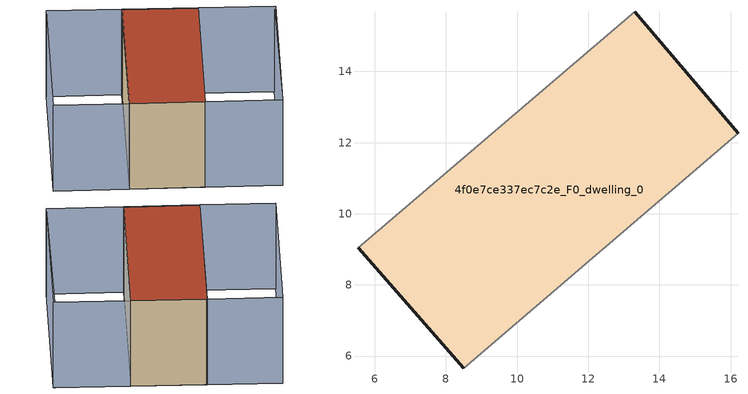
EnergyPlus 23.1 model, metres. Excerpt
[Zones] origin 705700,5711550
4f0e7ce337ec7c2e_F0_dwelling_0
 floor ground (EU_floor_Construction): 16.21,12.26 13.31,15.68 5.54,9.04 8.5,5.65 z0
 wall outside (EU_wall_Construction): 13.31,15.68 16.21,12.26 / 8.5,5.65 5.54,9.04 z0:6
 wall adiabatic (EU_wall_Construction): 5.54,9.04 13.31,15.68 / 16.21,12.26 8.5,5.65 z0:6
 roof outside (EU_roof_Construction): 13.31,15.68 16.21,12.26 8.5,5.65 5.54,9.04 z6
shading: 11.49,2.21 19.12,8.87 / 13.31,15.68 5.54,9.04 / 5.54,9.04 2.63,12.43 / 2.63,12.43 10.4,19.08 / 10.4,19.08 13.31,15.68 / 8.5,5.65 16.21,12.26 / 16.21,12.26 19.17,8.8 / 19.17,8.8 11.47,2.19 / 11.47,2.19 8.5,5.65 z0:6
[Building]
EU S2 Campaign: North Axis=0; Terrain=City; Solar Distribution=FullExterior
[Site:Location]
London: Latitude=51.5; Longitude=-0.5; Time Zone=0; Elevation=25
[SizingPeriod:WeatherFileDays]
AnnualSizingPeriod: Begin Month=1; Begin Day of Month=1; End Month=12; End Day of Month=31; Day of Week for Start Day=Monday; Use Weather File Daylight Saving Period=No; Use Weather File Rain and Snow Indicators=No
[MATERIAL]
EU_InternalMass_Material: Roughness=MediumRough; Thickness=0.1; Conductivity=1; Density=1800; Specific Heat=900; Thermal Absorptance=0.9; Solar Absorptance=0.7; Visible Absorptance=0.7
[MATERIAL:NOMASS] Roughness=MediumRough; Thermal Absorptance=0.9; Solar Absorptance=0.7; Visible Absorptance=0.7
Name | Thermal Resistance
EU_wall_NoMass | 0.724719
EU_roof_NoMass | 2.98947
EU_floor_NoMass | 2.39157
[CONSTRUCTION]
EU_wall_Construction: EU_wall_NoMass
EU_roof_Construction: EU_roof_NoMass
EU_floor_Construction: EU_floor_NoMass
EU_InternalMass_Construction: EU_InternalMass_Material
[ZONE]
4f0e7ce337ec7c2e_F0_dwelling_0: Type=1; Multiplier=1; Ceiling Height=autocalculate; Volume=274.513; Floor Area=autocalculate; Part of Total Floor Area=Yes
[INTERNALMASS]
4f0e7ce337ec7c2e_F0_dwelling_0_EU_InternalMass: Construction=EU_InternalMass_Construction; Zone or ZoneList=4f0e7ce337ec7c2e_F0_dwelling_0; Surface Area=45.7521
[OTHEREQUIPMENT]
EU_Step8_InternalGain_4f0e7ce337ec7c2e_F0_dwelling_0_f000: Fuel Type=Electricity; Zone or ZoneList or Space or SpaceList=4f0e7ce337ec7c2e_F0_dwelling_0; Schedule=EU_Step8_GainSchedule_4f0e7ce337ec7c2e_F0_dwelling_0_f000; Design Level Calculation Method=Watts/Area; Power per Zone Floor Area=1; Fraction Latent=0; Fraction Radiant=0; Fraction Lost=0; Carbon Dioxide Generation Rate=0; EndUse Subcategory=EU_Step8_InternalGains
[ZONEVENTILATION:DESIGNFLOWRATE]
EU_ConstantAir_4f0e7ce337ec7c2e_F0_dwelling_0: Zone or ZoneList or Space or SpaceList=4f0e7ce337ec7c2e_F0_dwelling_0; Schedule=EU_AlwaysOn; Design Flow Rate Calculation Method=AirChanges/Hour; Air Changes per Hour=0.418135; Ventilation Type=Natural; Fan Pressure Rise=0; Fan Total Efficiency=1; Constant Term Coefficient=1; Temperature Term Coefficient=0; Velocity Term Coefficient=0; Velocity Squared Term Coefficient=0; Minimum Indoor Temperature=-100; Maximum Indoor Temperature=100; Delta Temperature=-100; Minimum Outdoor Temperature=-100; Maximum Outdoor Temperature=100; Maximum Wind Speed=40
[HVACTEMPLATE:THERMOSTAT]
EU_HeatOnly_4f0e7ce337ec7c2e_F0_dwelling_0: Constant Heating Setpoint=20; Constant Cooling Setpoint=50
[HVACTEMPLATE:ZONE:IDEALLOADSAIRSYSTEM]
4f0e7ce337ec7c2e_F0_dwelling_0: Template Thermostat=EU_HeatOnly_4f0e7ce337ec7c2e_F0_dwelling_0; System Availability Schedule=EU_AlwaysOn; Maximum Heating Supply Air Temperature=50; Minimum Cooling Supply Air Temperature=13; Maximum Heating Supply Air Humidity Ratio=0.0156; Minimum Cooling Supply Air Humidity Ratio=0.0077; Heating Limit=NoLimit; Cooling Limit=NoLimit; Heating Availability Schedule=EU_AlwaysOn; Cooling Availability Schedule=EU_CoolingOff; Dehumidification Control Type=ConstantSensibleHeatRatio; Cooling Sensible Heat Ratio=0.7; Dehumidification Setpoint=60; Humidification Control Type=None; Humidification Setpoint=30; Outdoor Air Method=None; Outdoor Air Flow Rate per Person=0.00944; Outdoor Air Flow Rate per Zone Floor Area=0; Outdoor Air Flow Rate per Zone=0; Demand Controlled Ventilation Type=None; Outdoor Air Economizer Type=NoEconomizer; Heat Recovery Type=None; Sensible Heat Recovery Effectiveness=0.7; Latent Heat Recovery Effectiveness=0.65
[SIZING:ZONE]
4f0e7ce337ec7c2e_F0_dwelling_0: Zone Cooling Design Supply Air Temperature Input Method=SupplyAirTemperature; Zone Cooling Design Supply Air Temperature=13; Zone Heating Design Supply Air Temperature Input Method=SupplyAirTemperature; Zone Heating Design Supply Air Temperature=50; Zone Cooling Design Supply Air Humidity Ratio=0.008; Zone Heating Design Supply Air Humidity Ratio=0.008; Cooling Design Air Flow Method=DesignDay; Cooling Design Air Flow Rate=0; Cooling Minimum Air Flow per Zone Floor Area=0.000762; Cooling Minimum Air Flow=0; Cooling Minimum Air Flow Fraction=0.2; Heating Design Air Flow Method=DesignDay; Heating Design Air Flow Rate=0; Heating Maximum Air Flow per Zone Floor Area=0.002032; Heating Maximum Air Flow=0.141576; Heating Maximum Air Flow Fraction=0.3; Account for Dedicated Outdoor Air System=No; Dedicated Outdoor Air System Control Strategy=NeutralSupplyAir; Dedicated Outdoor Air Low Setpoint Temperature for Design=autosize; Dedicated Outdoor Air High Setpoint Temperature for Design=autosize; Zone Load Sizing Method=Sensible Load Only No Latent Load; Zone Latent Cooling Design Supply Air Humidity Ratio Input Method=HumidityRatioDifference; Zone Cooling Design Supply Air Humidity Ratio Difference=0.005; Zone Latent Heating Design Supply Air Humidity Ratio Input Method=HumidityRatioDifference; Zone Humidification Design Supply Air Humidity Ratio Difference=0.005
[SCHEDULE:CONSTANT]
Name | Hourly Value
EU_AlwaysOn | 1
EU_CoolingOff | 0
[SCHEDULE:FILE]
EU_Step8_GainSchedule_4f0e7ce337ec7c2e_F0_dwelling_0_f000: File=../../schedules/4f0e7ce337ec7c2e/4f0e7ce337ec7c2e_F0_dwelling_0_f000_gain.csv; Column Number=1; Rows to Skip at Top=0; Number of Hours of Data=8760; Column Separator=Comma; Interpolate to Timestep=No; Minutes per Item=60; Adjust Schedule for Daylight Savings=Yes
